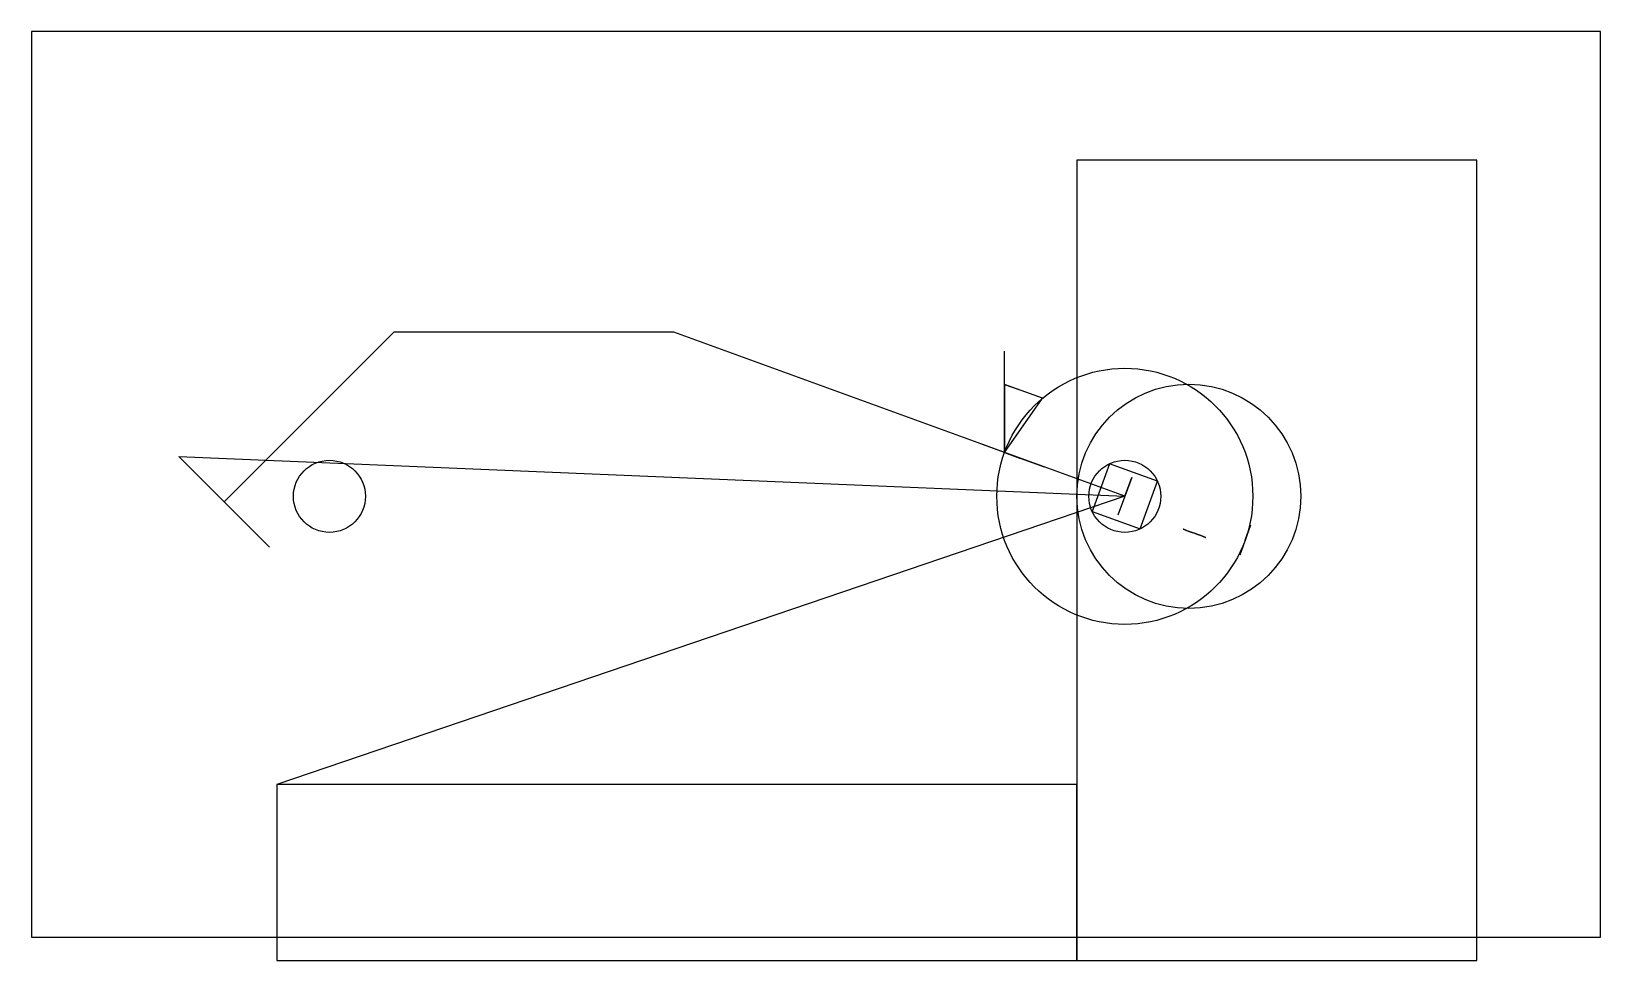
# Model space of a CAD drawing. Header units: millimetres. Extents: x -31 to 165, y 0 to 116.
import ezdxf

# ---------------------------------------------------------------- set-up
doc = ezdxf.new("R2010")
doc.units = ezdxf.units.MM

msp = doc.modelspace()

# ---------------------------------------------------------------- linework, layer by layer
for p, q in [((14.62, 78.52), (-6.59, 57.31)), ((49.62, 78.52), (14.62, 78.52)), ((106, 58), (49.62, 78.52)), ((-0.94, 51.65), (-12.25, 62.97)), ((106.86, 60.35), (105.14, 55.65)), ((106, 58), (106.86, 60.35)), ((-6.59, 57.31), (-0.94, 51.65)), ((106, 58), (106, 58)), ((106, 58), (106, 58)), ((121.72, 54.41), (120.36, 50.64)), ((121.04, 52.53), (121.72, 54.41))]:
    msp.add_line(p, q)
at = {"extrusion": (-0.34202, -0.939693, 0)}
for p, q in [((90.96, 63.47), (90.96, 76.12)), ((95.72, 70.26), (90.96, 71.99)), ((90.96, 71.99), (90.96, 63.47)), ((90.96, 63.47), (95.72, 70.26))]:
    msp.add_line(p, q, dxfattribs=at)
at = {"extrusion": (-3.88743e-16, 0, -1)}
for p, q in [((-12.25, 62.96), (106, 58)), ((106, 58), (0, 22)), ((100, 22), (0, 22))]:
    msp.add_line(p, q, dxfattribs=at)
msp.add_lwpolyline([(30.69, 2.91), (-165.48, 2.91), (-165.48, 116.08), (30.69, 116.08)], close=True, dxfattribs=at)
for points in [[(100, 0), (150, 0), (150, 100), (100, 100)], [(107.9, 53.92), (110.08, 59.9), (104.1, 62.08), (101.92, 56.1)], [(0, 0), (100, 0), (100, 22), (0, 22)]]:
    msp.add_lwpolyline(points, close=True)
at = {"extrusion": (-0.34202, -0.939693, 0)}
for points, elevation in [([(65.91, 0), (60.86, 0), (63.77, 0), (63.77, 0), (63.77, 0)], -98.76), ([(60.86, 0), (63.77, 0)], -98.76), ([(63.77, 0), (60.84, 0)], -90.76), ([(63.77, 0), (60.88, 0)], -90.76), ([(63.77, 0), (65.91, 0.01)], -90.76), ([(63.77, 0), (69.06, 0)], -90.76)]:
    msp.add_lwpolyline(points, dxfattribs=dict(at, elevation=elevation))
for centre, radius in [((106, 58), 16), ((114, 58), 14), ((6.57, 58, 11.6), 4.5), ((106, 58), 4.5)]:
    msp.add_circle(centre, radius)
msp.add_circle((89.53, 24.72, -89.39), 1.5, dxfattribs=at)

doc.saveas('drawing.dxf')
